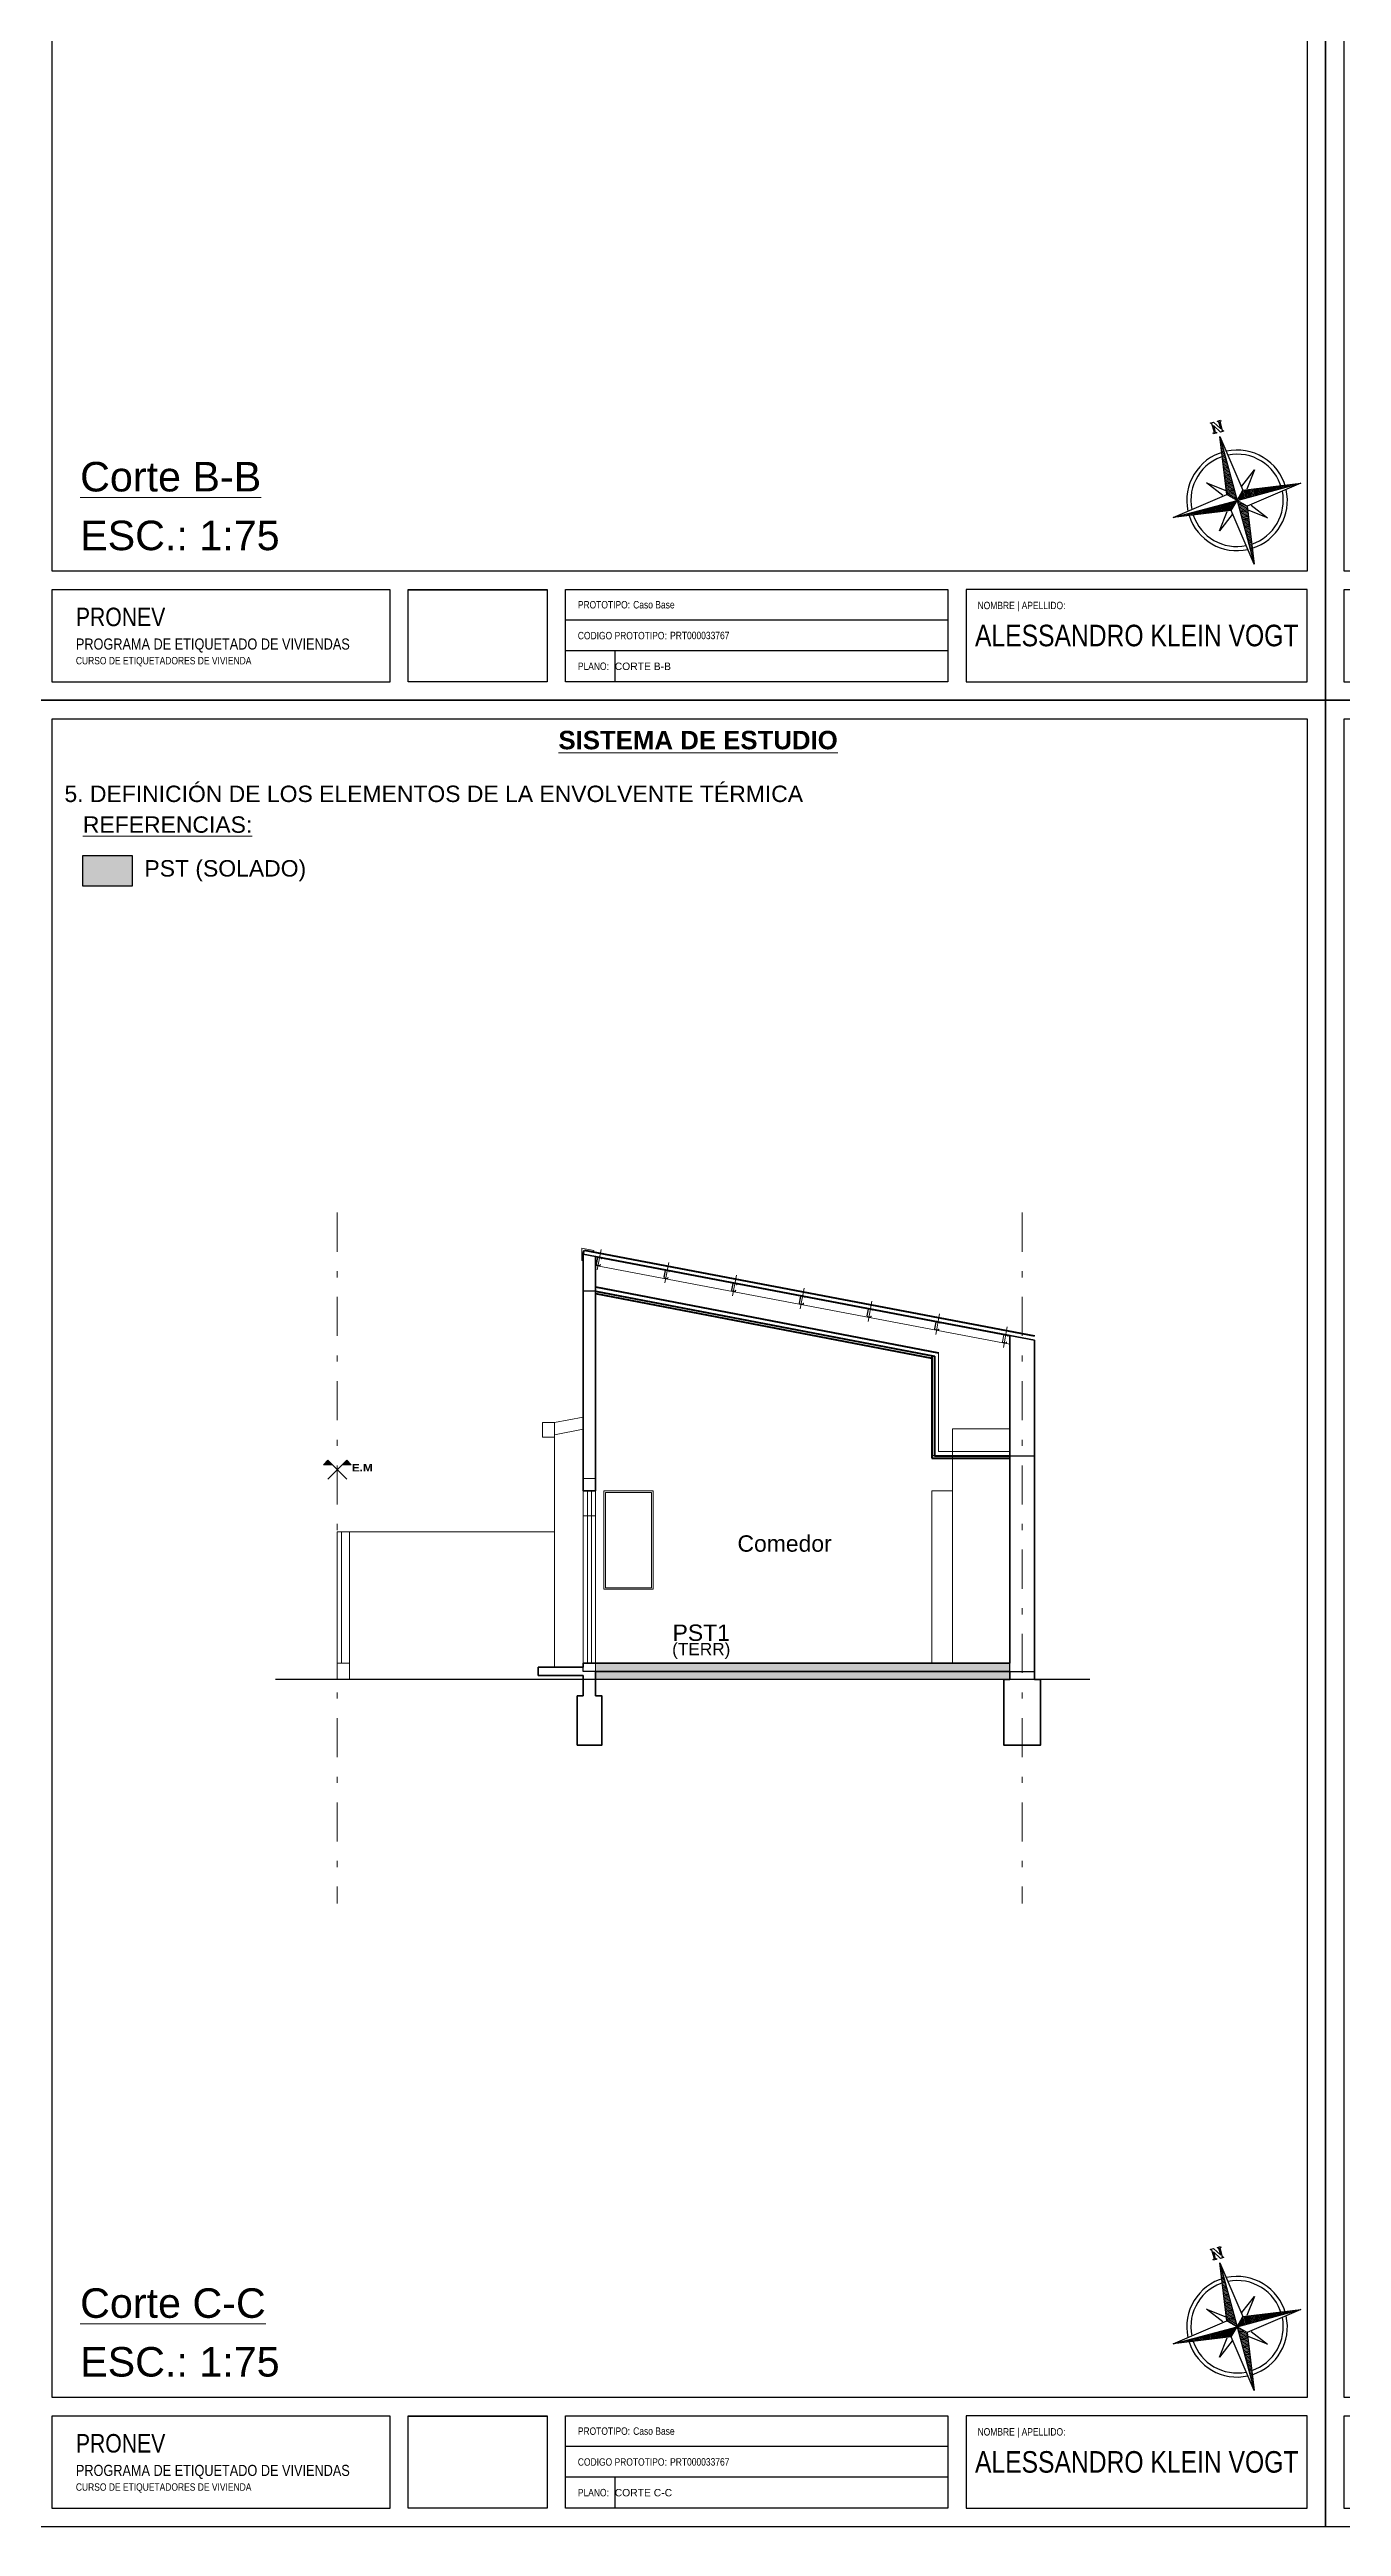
# Model space of a CAD drawing. Header units: millimetres. Extents: x 2761 to 3221, y 1635 to 1962.
# Drawn here: x 3094.04 to 3115.04, y 1743.37 to 1783.65 of the extents above; entities that cross this region are included whole.
import ezdxf
from ezdxf.enums import TextEntityAlignment as Align

# ---------------------------------------------------------------- set-up
doc = ezdxf.new("R2010")
doc.units = ezdxf.units.MM
doc.linetypes.add('DASHDOT', pattern=[25.4, 12.7, -6.35, 0, -6.35])
for name, color, linetype, lineweight in [('Aberturas', 239, 'Continuous', 18), ('Detalles', 3, 'Continuous', 15), ('Ejes', 3, 'DASHDOT', 13), ('Muros', 6, 'Continuous', 50), ('Muros de la envolvente térmica', 5, 'Continuous', 15), ('Solados de la envolvente térmica', 2, 'Continuous', 15), ('Textos', 3, 'Continuous', 9), ('Vistas', 1, 'Continuous', 20)]:
    doc.layers.add(name, color=color, linetype=linetype, lineweight=lineweight)
doc.layers.add('No View', color=70, linetype='Continuous', plot=False)
doc.styles.get("Standard").update_dxf_attribs({"font": 'arial.ttf'})
picture_1 = doc.add_image_def('image1.png', size_in_pixel=(356, 237))

# ---------------------------------------------------------------- blocks, each defined once
blk = doc.blocks.new('Rotulo-PRONEV')
at = {"ltscale": 4}
for p, q in [((14.857, 1.299), (8.644, 1.299)), ((14.857, 0.801), (8.644, 0.801))]:
    blk.add_line(p, q, dxfattribs=at)
for points in [[(20.701, 2.099), (0.299, 2.099), (0.299, 29.398), (20.701, 29.398)], [(0.299, 1.797), (5.789, 1.797), (5.789, 0.294), (0.299, 0.294)], [(14.857, 0.296), (8.644, 0.296), (8.644, 1.8), (14.857, 1.8)], [(20.701, 1.8), (15.156, 1.8), (15.156, 0.296), (20.701, 0.296)]]:
    blk.add_lwpolyline(points, close=True, dxfattribs=at)
at = {"layer": 'No View'}
blk.add_line((9.444, 0.801), (9.444, 0.296), dxfattribs=at)
for points in [[(0, 0), (21, 0), (21, 29.7), (0, 29.7)], [(6.088, 1.793), (8.345, 1.793), (8.345, 0.298), (6.088, 0.298)]]:
    blk.add_lwpolyline(points, close=True, dxfattribs=at)
at = {"lineweight": 0, "line_spacing_factor": 0.999934}
for s, insert, char_height, attachment_point in [('{\\fArial Narrow|b0|i0|c0|p34;PROTOTIPO:}', (8.844, 1.55), 0.1202, 4), ('{\\fArial Narrow|b0|i0|c0|p34;Caso Base}', (9.744, 1.55), 0.1202, 4), ('{\\fArial Narrow|b0|i0|c0|p34;ALESSANDRO KLEIN VOGT}', (17.929, 1.048), 0.35, 5), ('{\\fArial Narrow|b0|i0|c0|p34;NOMBRE | APELLIDO:}', (15.342, 1.599), 0.1202, 1), ('{\\fArial Narrow|b0|i0|c0|p34;CODIGO PROTOTIPO}:', (8.844, 1.048), 0.1202, 4), ('{\\fArial Narrow|b0|i0|c0|p34;PRT000033767}', (10.344, 1.05), 0.1202, 4), ('{\\fArial Narrow|b0|i0|c0|p34;PLANO}:', (8.844, 0.55), 0.1202, 4)]:
    blk.add_mtext(s, dxfattribs=dict(at, insert=insert, char_height=char_height, attachment_point=attachment_point))
at = {"lineweight": 0, "insert": (0.685, 1.503), "char_height": 0.1803, "width": 5.63699, "attachment_point": 1, "line_spacing_factor": 0.999934}
blk.add_mtext('{\\fArial Narrow|b0|i0|c0|p34;\\H1.66667x;PRONEV\\P\\H0.6x;PROGRAMA DE ETIQUETADO DE VIVIENDAS \\P\\H0.66667x;CURSO DE ETIQUETADORES DE VIVIENDA}', dxfattribs=at)
image = blk.add_image(picture_1, insert=(6.088, 0.298), size_in_units=(2.257, 1.502))
image.dxf.flags = 7
blk = doc.blocks.new('*X5')
at = {"color": 0, "linetype": 'ByBlock'}
for p, q in [((-217.53, 160.5), (-217.53, 160.5)), ((-217.52, 160.498), (-217.52, 160.5)), ((-217.51, 160.497), (-217.51, 160.5)), ((-217.5, 160.496), (-217.5, 160.5)), ((-217.49, 160.494), (-217.49, 160.5)), ((-217.48, 160.493), (-217.48, 160.5)), ((-217.47, 160.491), (-217.47, 160.5)), ((-217.46, 160.49), (-217.46, 160.5)), ((-217.45, 160.488), (-217.45, 160.5)), ((-217.44, 160.487), (-217.44, 160.5)), ((-217.43, 160.486), (-217.43, 160.5)), ((-217.42, 160.484), (-217.42, 160.5)), ((-217.41, 160.483), (-217.41, 160.5)), ((-217.4, 160.481), (-217.4, 160.5)), ((-217.39, 160.48), (-217.39, 160.5)), ((-217.38, 160.478), (-217.38, 160.5)), ((-217.37, 160.477), (-217.37, 160.5)), ((-217.36, 160.476), (-217.36, 160.5)), ((-217.35, 160.474), (-217.35, 160.5)), ((-217.34, 160.473), (-217.34, 160.5)), ((-217.33, 160.471), (-217.33, 160.5)), ((-217.32, 160.47), (-217.32, 160.5)), ((-217.31, 160.468), (-217.31, 160.5)), ((-217.3, 160.467), (-217.3, 160.5)), ((-217.29, 160.466), (-217.29, 160.5)), ((-217.28, 160.464), (-217.28, 160.5)), ((-217.27, 160.463), (-217.27, 160.5)), ((-217.26, 160.461), (-217.26, 160.5)), ((-217.25, 160.46), (-217.25, 160.5)), ((-217.24, 160.458), (-217.24, 160.5)), ((-217.23, 160.457), (-217.23, 160.5)), ((-217.22, 160.456), (-217.22, 160.5)), ((-217.21, 160.454), (-217.21, 160.5)), ((-217.2, 160.453), (-217.2, 160.5)), ((-217.19, 160.451), (-217.19, 160.5)), ((-217.18, 160.45), (-217.18, 160.5)), ((-217.17, 160.448), (-217.17, 160.5)), ((-217.16, 160.447), (-217.16, 160.5)), ((-217.15, 160.446), (-217.15, 160.5)), ((-217.14, 160.444), (-217.14, 160.5)), ((-217.13, 160.443), (-217.13, 160.5)), ((-217.12, 160.441), (-217.12, 160.5)), ((-217.11, 160.44), (-217.11, 160.5)), ((-217.1, 160.438), (-217.1, 160.5)), ((-217.09, 160.441), (-217.09, 160.5)), ((-217.08, 160.451), (-217.08, 160.5)), ((-217.07, 160.461), (-217.07, 160.5)), ((-217.06, 160.471), (-217.06, 160.5)), ((-217.05, 160.481), (-217.05, 160.5)), ((-217.04, 160.491), (-217.04, 160.5))]:
    blk.add_line(p, q, dxfattribs=at)
blk = doc.blocks.new('Sbpln014')
at = {"color": 0, "linetype": 'ByBlock'}
for p, q in [((-0.156, 0.156), (0, 1.25)), ((0, 1.25), (0.156, 0.156)), ((0, 1.25), (0, 0)), ((-0.234, 0.156), (-0.469, 0.469)), ((-0.469, 0.469), (-0.156, 0.234)), ((0.156, 0.234), (0.469, 0.469)), ((0.469, 0.469), (0.234, 0.156)), ((-1.25, 0), (-0.156, 0.156)), ((-0.156, -0.156), (-1.25, 0)), ((0, 0), (-1.25, 0)), ((-0.156, 0.156), (0, 0)), ((-0.156, -0.156), (0, 0)), ((0, 0), (0.156, 0.156)), ((0, 0), (0.156, -0.156)), ((0, 0), (0, -1.25)), ((1.25, 0), (0, 0)), ((0.156, 0.156), (1.25, 0)), ((-0.469, -0.469), (-0.234, -0.156)), ((-0.156, -0.234), (-0.469, -0.469)), ((0, -1.25), (-0.156, -0.156)), ((0.156, -0.156), (0, -1.25)), ((1.25, 0), (0.156, -0.156)), ((0.469, -0.469), (0.156, -0.234)), ((0.234, -0.156), (0.469, -0.469))]:
    blk.add_line(p, q, dxfattribs=at)
blk.add_lwpolyline([(1.348, 0.064), (1.348, 0.044), (1.328, 0.044), (1.328, 0.103), (1.348, 0.103), (1.348, 0.083), (1.523, 0.083), (1.523, 0.103), (1.543, 0.103), (1.543, 0.044), (1.387, -0.053), (1.523, -0.053), (1.523, -0.034), (1.543, -0.034), (1.543, -0.092), (1.523, -0.092), (1.523, -0.073), (1.348, -0.073), (1.348, -0.092), (1.328, -0.092), (1.328, -0.034), (1.484, 0.064), (1.348, 0.064)], dxfattribs=at)
for radius, start, end in [(0.95, 92.5891, 177.4109), (0.95, 0, 87.4109), (0.873, 93.5464, 176.4536), (0.873, 0, 86.4536), (0.95, 182.5891, 267.4109), (0.873, 183.5464, 266.4536), (0.95, 270, 357.4109), (0.873, 270, 356.4536)]:
    blk.add_arc((0, 0), radius, start, end, dxfattribs=at)
for p, xscale, yscale, zscale, rotation in [((-401.25, -542.578), 2.499999999999996, 2.499999999999996, 2.499999999999996, 270), ((-542.578, 401.25), 2.5, 2.5, 2.5, 180), ((401.25, 542.578), 2.5, 2.5, 2.5, 90)]:
    blk.add_blockref('*X5', p, dxfattribs=dict(at, xscale=xscale, yscale=yscale, zscale=zscale, rotation=rotation))
at = {"color": 0, "linetype": 'ByBlock', "xscale": 2.5, "yscale": 2.5, "zscale": 2.5}
blk.add_blockref('*X5', (542.578, -401.25), dxfattribs=at)
blk = doc.blocks.new('PCF C N10')
at = {"color": 0}
for p, q in [((-0.025, 0.008), (-0.025, 0.092)), ((-0.023, 0.008), (-0.023, 0.092)), ((0.017, 0.1), (-0.017, 0.1)), ((0.017, 0.098), (-0.017, 0.098)), ((0.017, 0.002), (-0.017, 0.002)), ((0.017, 0), (-0.017, 0)), ((0.023, 0.085), (0.023, 0.092)), ((0.023, 0.085), (0.025, 0.085)), ((0.023, 0.008), (0.023, 0.015)), ((0.023, 0.015), (0.025, 0.015)), ((0.025, 0.085), (0.025, 0.092)), ((0.025, 0.008), (0.025, 0.015))]:
    blk.add_line(p, q, dxfattribs=at)
for centre, radius, start, end in [((-0.017, 0.092), 0.008, 90, 180), ((-0.017, 0.008), 0.008, 180, 270), ((-0.017, 0.092), 0.006, 90, 180), ((-0.017, 0.008), 0.006, 180, 270), ((0.017, 0.092), 0.008, 360, 90), ((0.017, 0.092), 0.006, 360, 90), ((0.017, 0.008), 0.008, 270, 360), ((0.017, 0.008), 0.006, 270, 360)]:
    blk.add_arc(centre, radius, start, end, dxfattribs=at)

msp = doc.modelspace()

# ---------------------------------------------------------------- hatches: boundary and pattern name
at = {"layer": 'Muros de la envolvente térmica'}
h = msp.add_hatch(dxfattribs=at)
h.set_pattern_fill('ANGLE', color=256, scale=1.3333)
h.set_pattern_definition([(0, (-716.864, -689.545), (0, 9.3131), [6.773164, -2.539937]), (90, (-716.864, -689.545), (-9.3131, 6e-16), [6.773164, -2.539937])])
h.paths.add_polyline_path([(3109.649, 1757.411), (3102.716, 1757.411), (3102.716, 1757.344), (3102.716, 1757.277), (3102.916, 1757.277), (3109.649, 1757.277)])
h.paths.add_polyline_path([(3110.049, 1760.784), (3109.649, 1760.784), (3109.649, 1757.411), (3109.649, 1757.277), (3110.049, 1757.277)])
h.paths.add_polyline_path([(3102.783, 1760.211), (3102.716, 1760.211), (3102.716, 1757.411), (3102.783, 1757.411)])
h.paths.add_polyline_path([(3102.849, 1760.211), (3102.783, 1760.211), (3102.783, 1757.411), (3102.849, 1757.411)])
h.paths.add_polyline_path([(3102.916, 1760.211), (3102.849, 1760.211), (3102.849, 1757.411), (3102.916, 1757.411)])
h.paths.add_polyline_path([(3102.916, 1763.46), (3102.716, 1763.46), (3102.716, 1760.411), (3102.916, 1760.411)])
h.paths.add_polyline_path([(3102.916, 1760.411), (3102.716, 1760.411), (3102.716, 1760.211), (3102.916, 1760.211)])
h.paths.add_polyline_path([(3109.649, 1760.784), (3108.716, 1760.784), (3108.716, 1760.744), (3109.649, 1760.744)])
h.paths.add_polyline_path([(3108.716, 1760.784), (3108.423, 1760.784), (3108.383, 1760.784), (3108.383, 1760.744), (3108.716, 1760.744)])
h.paths.add_polyline_path([(3108.423, 1762.404), (3108.383, 1762.411), (3108.383, 1760.784), (3108.423, 1760.784)])
h.paths.add_polyline_path([(3102.916, 1763.46), (3102.916, 1763.42), (3108.383, 1762.37), (3108.383, 1762.411)])
at = {"layer": 'Solados de la envolvente térmica', "lineweight": 20, "transparency": 33554559}
h = msp.add_hatch(color=256, dxfattribs=at)
h.dxf.hatch_style = 1
h.paths.add_polyline_path([(3095.382, 1770.545), (3094.582, 1770.545), (3094.582, 1770.045), (3095.382, 1770.045)])
h = msp.add_hatch(color=256, dxfattribs=at)
h.dxf.hatch_style = 1
h.paths.add_polyline_path([(3109.649, 1757.411), (3102.916, 1757.411), (3102.916, 1757.277), (3109.649, 1757.277)])
h.paths.add_polyline_path([(3109.649, 1757.277), (3102.916, 1757.277), (3102.916, 1757.144), (3109.649, 1757.144)])
at = {"layer": 'Textos', "true_color": 0xc7c8ca}
h = msp.add_hatch(color=9, dxfattribs=at)
h.paths.add_polyline_path([(3098.563, 1760.71), (3098.491, 1760.636), (3098.636, 1760.636)])
h.paths.add_polyline_path([(3098.87, 1760.71), (3098.796, 1760.636), (3098.941, 1760.636)])

# ---------------------------------------------------------------- linework, layer by layer
at = {"layer": 'Aberturas', "color": 9, "lineweight": 20, "true_color": 0xc7c8ca}
for p, q in [((3102.716, 1760.211), (3102.716, 1757.411)), ((3102.783, 1760.211), (3102.783, 1757.411)), ((3102.849, 1760.211), (3102.849, 1757.411)), ((3102.916, 1760.211), (3102.916, 1757.411))]:
    msp.add_line(p, q, dxfattribs=at)
for points in [[(3103.05, 1760.211), (3103.85, 1760.211), (3103.85, 1758.611), (3103.05, 1758.611)], [(3103.077, 1760.184), (3103.823, 1760.184), (3103.823, 1758.637), (3103.077, 1758.637)]]:
    msp.add_lwpolyline(points, close=True, dxfattribs=at)
at = {"layer": 'Detalles', "color": 9, "lineweight": 20, "true_color": 0xc7c8ca}
for p, q in [((3102.916, 1763.877), (3109.649, 1762.595)), ((3103.006, 1764.138), (3102.942, 1763.804)), ((3104.106, 1763.927), (3104.042, 1763.593)), ((3105.206, 1763.718), (3105.143, 1763.383)), ((3106.307, 1763.508), (3106.243, 1763.174)), ((3107.407, 1763.299), (3107.344, 1762.964)), ((3108.508, 1763.089), (3108.444, 1762.755)), ((3109.608, 1762.879), (3109.544, 1762.545)), ((3108.489, 1762.459), (3108.489, 1760.851)), ((3108.489, 1760.851), (3109.649, 1760.851))]:
    msp.add_line(p, q, dxfattribs=at)
msp.add_lwpolyline([(3102.716, 1763.958), (3102.716, 1763.958), (3102.69, 1763.958), (3102.69, 1764.159), (3102.885, 1764.121), (3102.88, 1764.097)], dxfattribs=at)
msp.add_lwpolyline([(3102.716, 1760.211), (3102.916, 1760.211), (3102.916, 1760.411), (3102.716, 1760.411)], close=True, dxfattribs=at)
at = {"layer": 'Ejes', "color": 9, "ltscale": 0.05, "true_color": 0xc7c8ca}
for p, q in [((3098.716, 1764.736), (3098.716, 1753.503)), ((3109.85, 1764.736), (3109.85, 1753.503))]:
    msp.add_line(p, q, dxfattribs=at)
at = {"layer": 'Muros', "color": 9, "lineweight": 35, "true_color": 0xc7c8ca}
for p, q in [((3102.716, 1764.061), (3102.716, 1760.211)), ((3102.916, 1764.023), (3102.916, 1760.211)), ((3109.649, 1762.739), (3109.649, 1757.411)), ((3109.649, 1762.739), (3110.049, 1762.663)), ((3110.049, 1762.663), (3110.049, 1757.144)), ((3109.649, 1757.411), (3102.716, 1757.411)), ((3102.716, 1757.411), (3102.716, 1757.344)), ((3102.716, 1757.344), (3101.98, 1757.344)), ((3101.98, 1757.344), (3101.98, 1757.211)), ((3101.98, 1757.211), (3102.716, 1757.211)), ((3102.716, 1757.211), (3102.716, 1756.877)), ((3109.649, 1757.277), (3102.916, 1757.277)), ((3102.916, 1757.277), (3102.916, 1756.877)), ((3109.649, 1757.277), (3109.649, 1757.144))]:
    msp.add_line(p, q, dxfattribs=at)
at = {"layer": 'Muros', "color": 9, "true_color": 0xc7c8ca}
for p, q in [((3102.729, 1764.126), (3110.049, 1762.731)), ((3102.916, 1764.023), (3109.649, 1762.739)), ((3102.916, 1763.528), (3108.489, 1762.459)), ((3102.916, 1763.46), (3108.423, 1762.404)), ((3102.916, 1763.42), (3108.383, 1762.37)), ((3108.383, 1762.411), (3108.383, 1760.744)), ((3108.423, 1762.404), (3108.423, 1760.784)), ((3108.383, 1760.744), (3109.649, 1760.744)), ((3108.423, 1760.784), (3109.649, 1760.784))]:
    msp.add_line(p, q, dxfattribs=at)
msp.add_lwpolyline([(3102.716, 1764.061), (3102.729, 1764.126)], dxfattribs=at)
at = {"layer": 'Muros', "color": 9, "lineweight": 35, "true_color": 0xc7c8ca}
for points in [[(3102.716, 1764.061), (3102.916, 1764.023)], [(3102.916, 1760.211), (3102.716, 1760.211)], [(3109.649, 1757.144), (3109.55, 1757.144), (3109.55, 1756.077), (3110.15, 1756.077), (3110.15, 1757.144), (3110.049, 1757.144)], [(3102.716, 1756.877), (3102.619, 1756.877), (3102.619, 1756.077), (3103.019, 1756.077), (3103.019, 1756.877), (3102.916, 1756.877)]]:
    msp.add_lwpolyline(points, dxfattribs=at)
at = {"layer": 'No View'}
for p, q in [((3102.916, 1763.46), (3102.716, 1763.46)), ((3108.423, 1760.784), (3108.383, 1760.784)), ((3109.649, 1760.784), (3110.049, 1760.784)), ((3109.649, 1757.277), (3109.649, 1757.411)), ((3102.716, 1757.277), (3102.716, 1757.344)), ((3102.916, 1757.277), (3102.716, 1757.277)), ((3109.649, 1757.277), (3110.049, 1757.277))]:
    msp.add_line(p, q, dxfattribs=at)
msp.add_lwpolyline([(3094.582, 1770.545), (3095.382, 1770.545), (3095.382, 1770.045), (3094.582, 1770.045)], close=True, dxfattribs=at)
at = {"layer": 'Solados de la envolvente térmica', "lineweight": 20, "transparency": 33554559}
msp.add_line((3102.916, 1757.411), (3102.916, 1757.277), dxfattribs=at)
at = {"layer": 'Textos', "color": 9, "true_color": 0xc7c8ca}
for p, q in [((3098.563, 1760.71), (3098.491, 1760.636)), ((3098.636, 1760.636), (3098.491, 1760.636)), ((3098.563, 1760.71), (3098.87, 1760.402)), ((3098.563, 1760.402), (3098.87, 1760.71)), ((3098.941, 1760.636), (3098.796, 1760.636)), ((3098.87, 1760.71), (3098.941, 1760.636))]:
    msp.add_line(p, q, dxfattribs=at)
at = {"layer": 'Vistas', "color": 9, "lineweight": 20, "true_color": 0xc7c8ca}
for p, q in [((3102.716, 1761.41), (3102.25, 1761.321)), ((3102.25, 1761.321), (3102.25, 1757.344)), ((3102.716, 1761.213), (3102.25, 1761.124)), ((3108.716, 1761.222), (3108.716, 1757.411)), ((3108.716, 1761.222), (3109.649, 1761.222)), ((3108.383, 1760.211), (3108.383, 1757.411)), ((3108.383, 1760.211), (3108.716, 1760.211)), ((3098.915, 1759.544), (3102.25, 1759.544))]:
    msp.add_line(p, q, dxfattribs=at)
at = {"layer": 'Vistas', "color": 9, "lineweight": 30, "true_color": 0xc7c8ca}
msp.add_line((3110.949, 1757.144), (3097.712, 1757.144), dxfattribs=at)
at = {"layer": 'Vistas', "color": 9, "lineweight": 20, "true_color": 0xc7c8ca}
for points in [[(3102.25, 1761.321), (3102.053, 1761.321), (3102.053, 1761.086), (3102.25, 1761.086)], [(3098.716, 1759.544), (3098.783, 1759.544), (3098.783, 1757.411), (3098.716, 1757.411)], [(3098.716, 1759.544), (3098.915, 1759.544), (3098.915, 1757.411), (3098.716, 1757.411)], [(3098.915, 1757.411), (3098.715, 1757.411), (3098.715, 1757.144), (3098.915, 1757.144)]]:
    msp.add_lwpolyline(points, close=True, dxfattribs=at)

# ---------------------------------------------------------------- block references
for p in [(3093.783, 1773.071), (3114.783, 1773.071), (3093.783, 1743.371), (3114.783, 1743.371)]:
    msp.add_blockref('Rotulo-PRONEV', p)
at = {"color": 9, "ltscale": 0.7, "true_color": 0xc7c8ca, "xscale": 0.8605317641614497, "yscale": 0.8605317641614497, "zscale": 0.8605317641614497, "rotation": 105.0000000000084}
for p in [(3113.343, 1776.319), (3113.343, 1746.619)]:
    msp.add_blockref('Sbpln014', p, dxfattribs=at)
at = {"layer": 'Detalles', "color": 9, "lineweight": 20, "true_color": 0xc7c8ca, "xscale": -1.3333, "yscale": 1.3333, "zscale": 1.3333, "rotation": 169.2096655938015}
for p in [(3102.982, 1764.01), (3104.082, 1763.799), (3105.182, 1763.59), (3106.283, 1763.38), (3107.383, 1763.171), (3108.483, 1762.961), (3109.584, 1762.752)]:
    msp.add_blockref('PCF C N10', p, dxfattribs=at)

# ---------------------------------------------------------------- texts
at = {"lineweight": 0, "char_height": 0.1202, "attachment_point": 4, "line_spacing_factor": 0.999934}
for s, insert in [('{\\C7;CORTE B-B}', (3103.227, 1773.62)), ('{\\C7;CORTE C-C}', (3103.227, 1743.92))]:
    msp.add_mtext(s, dxfattribs=dict(at, insert=insert))
at = {"layer": 'Textos', "color": 7, "lineweight": 20}
for s, height, p in [('PST1', 0.2667, (3104.633, 1757.772)), ('(TERR)', 0.2, (3104.633, 1757.54))]:
    msp.add_text(s, height=height, dxfattribs=at).set_placement(p, align=Align.CENTER)
at = {"layer": 'Textos', "color": 7}
for s, insert, char_height, width, attachment_point in [('{\\LCorte B-B}', (3094.537, 1776.944), 0.48, 9.84104, 1), ('ESC.: 1:75', (3094.537, 1775.989), 0.48, 9.84104, 1), ('{\\fArial|b1|i0|c0|p34;\\LSISTEMA DE ESTUDIO}', (3104.582, 1772.419), 0.3, 13.77599, 5), ('5. DEFINICIÓN DE LOS ELEMENTOS DE LA ENVOLVENTE TÉRMICA', (3094.282, 1771.545), 0.2667, 13.77599, 4), ('{\\LREFERENCIAS:}', (3094.582, 1771.045), 0.2667, 13.77599, 4), ('PST (SOLADO)', (3095.582, 1770.295), 0.2667, 13.77599, 4), ('{\\LCorte C-C}', (3094.537, 1747.244), 0.48, 9.84104, 1), ('ESC.: 1:75', (3094.537, 1746.289), 0.48, 9.84104, 1)]:
    msp.add_mtext(s, dxfattribs=dict(at, insert=insert, char_height=char_height, width=width, attachment_point=attachment_point))
at = {"layer": 'Textos', "color": 9, "true_color": 0xc7c8ca, "insert": (3099.294, 1760.649), "char_height": 0.12, "width": 1.6878, "attachment_point": 3}
msp.add_mtext('{\\fArial Black|b0|i0|c0|p34;E.M}', dxfattribs=at)
at = {"layer": 'Textos', "color": 7, "lineweight": 20, "insert": (3106.754, 1759.489), "char_height": 0.26666, "width": 1.96718, "attachment_point": 3}
msp.add_mtext('{\\fArial|b0|i0|c0|p34;Comedor}', dxfattribs=at)

doc.saveas('drawing.dxf')
